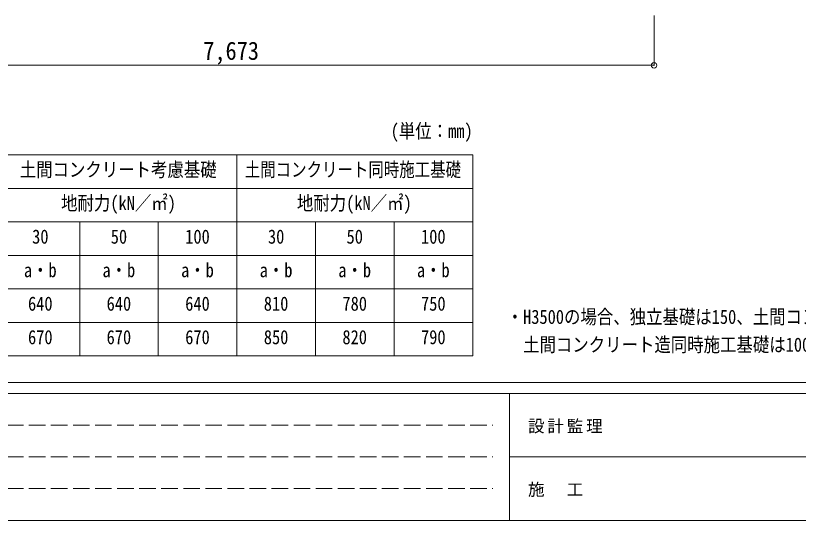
# Model space of a CAD drawing. Units: millimetres at full size, sheet at 1:50; details may follow other scales. Extents: x -14053 to 14053, y -9700 to 9700.
# Drawn here: x -10223 to -3129, y -9700 to -5126 of the extents above; entities that cross this region are included whole.
import ezdxf
from ezdxf.enums import TextEntityAlignment as Align

# ---------------------------------------------------------------- set-up
doc = ezdxf.new("R2010")
doc.units = ezdxf.units.MM
doc.header["$LTSCALE"] = 50
doc.header["$PDMODE"] = 32
doc.header["$PDSIZE"] = 50
doc.linetypes.add('DASHED3', pattern=[4, 3, -1])
for name, color, linetype, lineweight in [('0-8_TABLE1', 6, 'Continuous', 9), ('0-D', 7, 'Continuous', 9), ('F-0', 7, 'Continuous', 9)]:
    doc.layers.add(name, color=color, linetype=linetype, lineweight=lineweight)
doc.styles.add('ＭＳ ゴシック', font='')
doc.styles.get('ＭＳ ゴシック').set_extended_font_data('MS Gothic')

msp = doc.modelspace()

# ---------------------------------------------------------------- linework, layer by layer
at = {"layer": '0-8_TABLE1'}
for p, q in [((-4436.58, -5576.21), (-4436.58, -5126.21)), ((-12109.58, -5576.21), (-4436.58, -5576.21))]:
    msp.add_line(p, q, dxfattribs=at)
msp.add_point((-4436.58, -5576.21), dxfattribs=at)
at = {"layer": '0-D'}
for p, q in [((-13542.68, -6387.37), (-6080.18, -6387.37)), ((-8217.68, -6387.37), (-8217.68, -8209.87)), ((-6080.18, -6387.37), (-6080.18, -8209.87)), ((-12492.68, -6691.12), (-6080.18, -6691.12)), ((-12492.68, -6994.87), (-6080.18, -6994.87)), ((-9642.68, -6994.87), (-9642.68, -8209.87)), ((-8930.18, -6994.87), (-8930.18, -8209.87)), ((-7505.18, -6994.87), (-7505.18, -8209.87)), ((-6792.68, -6994.87), (-6792.68, -8209.87)), ((-12492.68, -7298.62), (-6080.18, -7298.62)), ((-13542.68, -7602.37), (-6080.18, -7602.37)), ((-13017.68, -7906.12), (-6080.18, -7906.12)), ((-13542.68, -8209.87), (-6080.18, -8209.87))]:
    msp.add_line(p, q, dxfattribs=at)
at = {"layer": 'F-0', "color": 5, "lineweight": 5}
for p, q in [((-14053.43, -8450), (13346.57, -8450)), ((-14053.43, -8550), (8901.98, -8550)), ((-5748.03, -8550), (-5748.03, -9700)), ((-5748.03, -9125), (4501.97, -9125)), ((-14053.43, -9700), (13346.57, -9700))]:
    msp.add_line(p, q, dxfattribs=at)
at = {"layer": 'F-0', "color": 4, "linetype": 'DASHED3'}
for p, q in [((-13903.43, -8837.5), (-5898.03, -8837.5)), ((-13903.43, -9125), (-5898.03, -9125)), ((-13903.43, -9412.5), (-5898.03, -9412.5))]:
    msp.add_line(p, q, dxfattribs=at)

# ---------------------------------------------------------------- texts
at = {"layer": '0-8_TABLE1', "color": 7, "style": 'ＭＳ ゴシック', "width": 0.9}
msp.add_text('7,673', height=165, dxfattribs=at).set_placement((-8523.08, -5576.21), align=Align.BOTTOM_LEFT)
at = {"layer": '0-D', "style": 'ＭＳ ゴシック'}
for s, width, p in [('(単位：mm)', 0.85, (-6823.64, -6274.03)), ('土間コンクリート考慮基礎', 0.85, (-10186.43, -6623.62)), ('土間コンクリート同時施工基礎', 0.8, (-8146.43, -6623.62)), ('地耐力(kN／㎡)', 0.85, (-9811.43, -6927.37)), ('地耐力(kN／㎡)', 0.85, (-7673.93, -6927.37)), ('30', 0.85, (-10073.93, -7231.12)), ('50', 0.85, (-9361.43, -7231.12)), ('100', 0.85, (-8686.43, -7231.12)), ('30', 0.85, (-7936.43, -7231.12)), ('50', 0.85, (-7223.93, -7231.12)), ('100', 0.85, (-6548.93, -7231.12)), ('a・b', 0.85, (-10148.93, -7534.87)), ('a・b', 0.85, (-9436.43, -7534.87)), ('a・b', 0.85, (-8723.93, -7534.87)), ('a・b', 0.85, (-8011.43, -7534.87)), ('a・b', 0.85, (-7298.93, -7534.87)), ('a・b', 0.85, (-6586.43, -7534.87)), ('640', 0.85, (-10111.43, -7838.62)), ('640', 0.85, (-9398.93, -7838.62)), ('640', 0.85, (-8686.43, -7838.62)), ('810', 0.85, (-7973.93, -7838.62)), ('780', 0.85, (-7261.43, -7838.62)), ('750', 0.85, (-6548.93, -7838.62)), ('・H3500の場合、独立基礎は150、土間コンクリート考慮基礎は50、', 0.85, (-5772.58, -7958.08)), ('670', 0.85, (-10111.43, -8142.37)), ('670', 0.85, (-9398.93, -8142.37)), ('670', 0.85, (-8686.43, -8142.37)), ('850', 0.85, (-7973.93, -8142.37)), ('820', 0.85, (-7261.43, -8142.37)), ('790', 0.85, (-6548.93, -8142.37)), ('\u3000土間コンクリート造同時施工基礎は100足した寸法にしてください。', 0.85, (-5772.58, -8210.22))]:
    msp.add_text(s, height=128.3, dxfattribs=dict(at, width=width)).set_placement(p, align=Align.BOTTOM_LEFT)
at = {"layer": 'F-0', "char_height": 110, "attachment_point": 7, "style": 'ＭＳ ゴシック'}
for s, insert in [('\\T1.17;設計監理', (-5579.15, -8912.5)), ('\\T1.17;施\u3000工', (-5579.15, -9487.5))]:
    msp.add_mtext(s, dxfattribs=dict(at, insert=insert))

doc.saveas('drawing.dxf')
